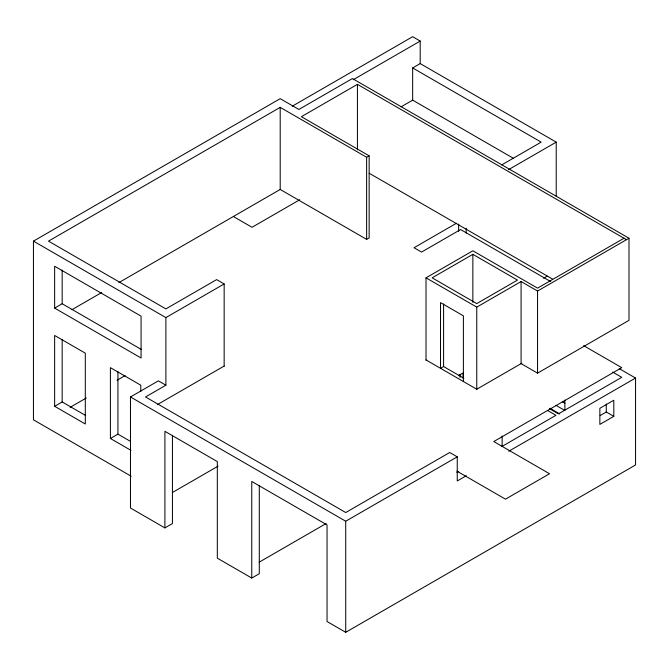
<?xml version="1.0" encoding="UTF-8"?>
<svg xmlns="http://www.w3.org/2000/svg" width="669" height="669" viewBox="0 0 669 669"><rect width="100%" height="100%" fill="white"/><g stroke="black" fill="none" stroke-linecap="round" stroke-linejoin="round"><path stroke-width="1" d="M131.208 476.253L33.45 419.814L33.45 241.133L280.202 98.678L298.884 109.457L352.412 78.549L628.994 238.239L628.994 320.334L537.55 373.135L521.092 363.635L521.092 281.54L537.55 291.04L628.994 238.239M118.839 282.627L280.202 189.461L366.637 239.368L369.146 237.913L369.146 155.818L366.637 157.265L280.202 107.366L48.503 241.133L165.887 308.902L216.631 279.609L224.157 283.957L224.157 366.328M292.286 106.187L412.639 36.703L420.199 41.068L420.199 63.597L556.223 142.137L556.223 196.142M353.232 79.728L420.199 41.068M626.485 239.686L357.43 84.344L301.393 116.707L369.146 155.818M513.115 158.135L412.664 100.141L412.664 67.945L420.199 63.597M401.099 106.823L412.664 100.141M54.641 308.1L141.075 357.999L141.075 316.144L54.641 266.245L54.641 308.1L62.167 303.751L141.402 349.494M71.951 309.697L101.705 292.512M299.779 199.73L252.037 227.293L233.364 216.505M33.45 241.133L165.887 317.599L224.157 283.957M54.641 406.292L85.306 424.004L85.306 353.173L54.641 335.462L54.641 406.292L62.167 401.952L85.624 415.491M70.145 407.321L86.376 397.955M117.033 380.251L125.153 375.568M501.7 164.925L541.171 142.137L412.664 67.945M508.499 169.692L556.223 142.137M172.443 435.285L172.443 523.559L164.909 527.908L130.48 508.03L130.48 396.96L158.361 380.862L165.887 385.202L165.887 317.599M165.887 385.202L145.533 396.96L345.722 512.538L449.719 452.495L457.245 456.835L457.245 480.986L466.301 475.759M456.409 223.27L414.036 247.739L421.562 252.079L460.59 229.542L550.662 281.549M157.282 404.661L224.157 366.052M140.791 391.457L140.791 385.202L110.402 367.657L110.402 438.488L117.928 434.139L130.447 441.364M426.019 360.206L426.019 277.836L472.858 250.791L537.558 288.147L623.993 238.248M472.858 254.337L432.157 277.836L476.763 303.592L517.471 280.094L472.858 254.337L472.858 302.405M426.019 277.836L476.763 307.13L521.092 281.54M172.401 492.518L218.069 466.151M543.571 278.229L547.183 276.138M463.809 378.211L443.589 366.537L440.52 368.301L440.52 302.622L463.383 315.827L463.383 381.506M458.708 375.51L463.107 372.976L463.107 378.186M521.803 363.225L476.763 389.233L426.019 359.93M259.196 562.169L326.071 523.559M130.48 396.96L345.722 521.226L457.245 456.835M164.909 527.908L164.909 431.321L217.325 461.585L217.325 558.172L251.761 578.049L259.288 573.709L259.288 485.426M456.919 472.481L458.725 471.444M501.934 446.491L555.947 415.307L547.878 410.649M508.841 451.199L635.55 378.044L635.55 464.972L345.722 632.297L327.041 621.518L327.041 524.931L251.761 481.471L251.761 578.049M600.177 415.533L606.273 412.012L613.799 416.352L613.799 400.254L599.859 408.307L599.859 424.405L613.799 416.352M369.179 173.229L552.602 279.124M583.652 345.664L621.752 367.657L493.772 441.548L549.533 473.744L505.48 499.174L456.919 471.135M619.293 368.661L635.55 378.044M612.72 372.106L621.752 377.316L558.456 413.86L549.492 408.684M562.269 401.735L564.937 403.273M555.998 405.355L564.87 410.482L564.87 400.045M549.834 408.241L559.694 413.927M110.402 438.488L130.965 450.354M606.273 403.959L606.273 412.012M537.55 291.04L537.55 373.135M502.135 435.979L502.135 446.332M476.763 307.13L476.763 389.684M466.168 228.254L466.168 233.088M460.038 374.331L460.038 377.458M458.641 224.056L458.641 231.323M443.589 303.985L443.589 366.537M366.637 157.265L366.637 239.368M357.43 84.344L357.43 149.814M345.722 521.226L345.722 632.297M280.202 107.366L280.202 189.461M117.928 371.646L117.928 434.139M62.167 270.067L62.167 303.751M62.167 339.451L62.167 401.952"/></g></svg>
